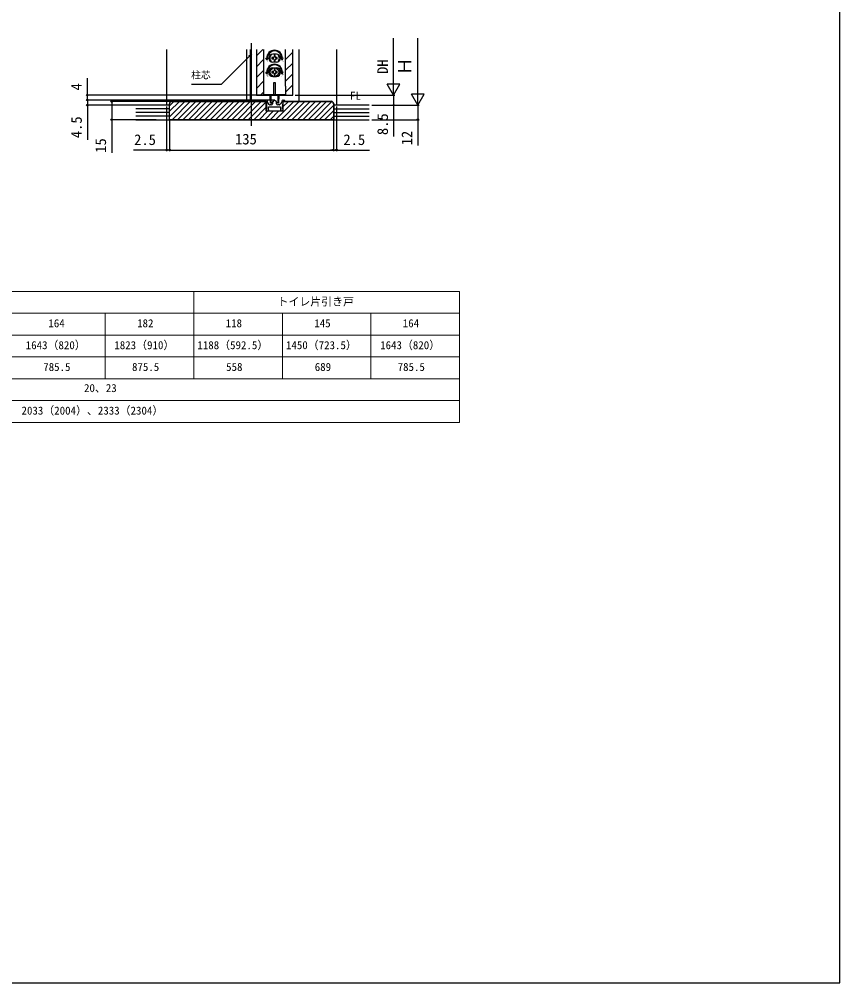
# Model space of a CAD drawing. Units: millimetres, scale not verified. Extents: x -525 to 525, y -783 to 780.
# Drawn here: x -151 to 525, y -783 to 11 of the extents above; entities that cross this region are included whole.
import ezdxf
from ezdxf.enums import TextEntityAlignment as Align

# ---------------------------------------------------------------- set-up
doc = ezdxf.new("R2010")
doc.units = ezdxf.units.MM
doc.header["$LTSCALE"] = 4
doc.layers.add('0-1_TABLE1', color=7, linetype='Continuous', lineweight=18)
for name, color, linetype in [('0-2_USER1', 3, 'Continuous'), ('0-3_YKK_11', 7, 'Continuous'), ('0-5_YKK_12', 2, 'Continuous'), ('0-6_YKK_13', 4, 'Continuous'), ('0-8_YKK_D', 6, 'Continuous'), ('0-9_YKK_ZWAK', 7, 'Continuous'), ('0-A_YSS_K', 3, 'Continuous'), ('0-B_YSS_KE', 3, 'Continuous')]:
    doc.layers.add(name, color=color, linetype=linetype)
doc.styles.add('ＭＳ ゴシック', font='')
doc.styles.get('ＭＳ ゴシック').set_extended_font_data('MS Gothic')

msp = doc.modelspace()

# ---------------------------------------------------------------- linework, layer by layer
at = {"layer": '0-1_TABLE1'}
for p, q in [((-502.213, -213.481), (211.787, -213.481)), ((-7.213, -213.481), (-7.213, -285.481)), ((211.787, -213.481), (211.787, -321.481)), ((-437.213, -231.481), (211.787, -231.481)), ((-80.213, -231.481), (-80.213, -285.481)), ((65.787, -231.481), (65.787, -285.481)), ((138.787, -231.481), (138.787, -285.481)), ((-437.213, -249.481), (211.787, -249.481)), ((-437.213, -267.481), (211.787, -267.481)), ((-437.213, -285.481), (211.787, -285.481)), ((-437.213, -303.481), (211.787, -303.481)), ((-502.213, -321.481), (211.787, -321.481))]:
    msp.add_line(p, q, dxfattribs=at)
at = {"layer": '0-3_YKK_11'}
for p, q in [((53.46, -57.361), (53.46, -56.744)), ((54.962, -59.413), (53.717, -58.03)), ((56.66, -59.744), (55.706, -59.744)), ((57.66, -57.944), (57.66, -58.744)), ((61.06, -58.744), (61.06, -57.944)), ((63.015, -59.744), (62.06, -59.744)), ((65.004, -58.03), (63.758, -59.413)), ((65.26, -56.744), (65.26, -57.361))]:
    msp.add_line(p, q, dxfattribs=at)
for points in [[(52.46, -55.744), (52.36, -55.744), (50.828, -56.236), (50.907, -56.744), (52.36, -56.744), (52.36, -58.545), (52.972, -59.156), (52.811, -59.544), (52.448, -59.544), (52.335, -59.819), (52.972, -60.456), (52.811, -60.844), (52.448, -60.844), (52.335, -61.119), (52.972, -61.756), (52.811, -62.144), (52.448, -62.144), (52.335, -62.419), (52.972, -63.056), (52.811, -63.444), (52.448, -63.444), (52.335, -63.719), (53.36, -64.744), (54.36, -64.744), (54.548, -63.781), (54.36, -63.503), (54.36, -61.244)], [(54.36, -61.244), (64.36, -61.244), (64.36, -63.503), (64.173, -63.781), (64.36, -64.744), (65.36, -64.744), (66.386, -63.719), (66.272, -63.444), (65.91, -63.444), (65.749, -63.056), (66.386, -62.419), (66.272, -62.144), (65.91, -62.144), (65.749, -61.756), (66.386, -61.119), (66.272, -60.844), (65.91, -60.844), (65.749, -60.456), (66.386, -59.819), (66.272, -59.544), (65.91, -59.544), (65.749, -59.156), (66.36, -58.545), (66.36, -56.744), (67.813, -56.744), (67.893, -56.236), (66.36, -55.744), (66.26, -55.744)]]:
    msp.add_lwpolyline(points, dxfattribs=at)
for centre, radius, start, end in [((52.46, -56.744), 1, 0.00001, 89.99999), ((54.46, -57.361), 1, 180.00001, 221.98721), ((55.706, -58.744), 1, 221.98723, 270.00001), ((56.66, -58.744), 1, 270.00001, 359.99999), ((59.36, -57.944), 1.7, 359.99999, 180.00001), ((62.06, -58.744), 1, 180.00001, 269.99999), ((63.015, -58.744), 1, 269.99999, 318.01277), ((64.26, -57.361), 1, 318.01279, 359.99999), ((66.26, -56.744), 1, 90.00001, 179.99999)]:
    msp.add_arc(centre, radius, start, end, dxfattribs=at)
at = {"layer": '0-5_YKK_12'}
for p, q in [((-29.64, -13.944), (-29.64, -59.944)), ((36.36, -13.944), (36.36, -56.744)), ((39.36, -13.944), (39.36, -56.744)), ((40.363, -76.944), (40.369, -8.941)), ((44.36, -13.944), (44.36, -51.744)), ((44.36, -19.314), (49.73, -13.944)), ((79.36, -13.944), (79.36, -56.744)), ((110.36, -13.944), (110.36, -59.944)), ((44.36, -28.294), (50.36, -22.294)), ((68.36, -22.254), (74.36, -16.254)), ((44.36, -37.274), (50.36, -31.274)), ((68.36, -31.235), (74.36, -25.235)), ((68.36, -40.215), (74.36, -34.215)), ((44.36, -46.254), (50.36, -40.254)), ((68.36, -49.195), (74.36, -43.195)), ((47.851, -51.744), (50.36, -49.235))]:
    msp.add_line(p, q, dxfattribs=at)
msp.add_lwpolyline([(44.36, -51.744), (74.36, -51.744), (74.36, -13.944)], dxfattribs=at)
at = {"layer": '0-6_YKK_13'}
for p, q in [((50.36, -13.944), (50.36, -44.244)), ((68.36, -44.244), (68.36, -13.944)), ((52.244, -21.244), (52.86, -21.244)), ((53.11, -22.744), (52.244, -21.244)), ((53.11, -22.744), (53.976, -21.244)), ((53.36, -21.244), (53.976, -21.244)), ((58.04, -20.804), (57.16, -20.804)), ((57.16, -20.804), (57.16, -21.684)), ((57.16, -21.684), (58.04, -21.684)), ((60.86, -17.994), (57.86, -17.994)), ((58.92, -19.044), (58.92, -19.924)), ((59.8, -19.044), (58.92, -19.044)), ((58.92, -22.564), (58.92, -23.444)), ((58.92, -23.444), (59.8, -23.444)), ((59.8, -19.924), (59.8, -19.044)), ((59.8, -23.444), (59.8, -22.564)), ((61.56, -20.804), (60.68, -20.804)), ((60.68, -21.684), (61.56, -21.684)), ((61.56, -21.684), (61.56, -20.804)), ((65.36, -21.244), (64.744, -21.244)), ((65.61, -22.744), (64.744, -21.244)), ((60.86, -24.494), (57.86, -24.494)), ((57.86, -29.244), (60.86, -29.244)), ((58.92, -30.544), (58.92, -31.424)), ((59.8, -30.544), (58.92, -30.544)), ((59.8, -31.424), (59.8, -30.544)), ((52.244, -32.744), (52.86, -32.744)), ((53.11, -34.244), (52.244, -32.744)), ((53.11, -34.244), (53.976, -32.744)), ((53.36, -32.744), (53.976, -32.744)), ((58.04, -32.304), (57.16, -32.304)), ((57.16, -32.304), (57.16, -33.184)), ((57.16, -33.184), (58.04, -33.184)), ((57.86, -36.244), (60.86, -36.244)), ((58.92, -34.064), (58.92, -34.944)), ((58.92, -34.944), (59.8, -34.944)), ((59.8, -34.944), (59.8, -34.064)), ((61.56, -32.304), (60.68, -32.304)), ((60.68, -33.184), (61.56, -33.184)), ((61.56, -33.184), (61.56, -32.304)), ((65.61, -34.244), (64.744, -32.744)), ((65.36, -32.744), (64.744, -32.744)), ((65.61, -34.244), (66.476, -32.744)), ((66.476, -32.744), (65.86, -32.744)), ((50.36, -44.244), (50.36, -51.744)), ((58.86, -41.244), (59.86, -41.244)), ((58.86, -51.444), (58.86, -41.244)), ((59.86, -41.244), (59.86, -51.444)), ((50.36, -51.244), (68.36, -51.244)), ((55.86, -54.993), (55.86, -51.744)), ((56.108, -55.288), (56.11, -55.288)), ((56.11, -58.244), (56.11, -51.744)), ((56.11, -55.244), (56.11, -58.244)), ((56.51, -58.244), (56.51, -51.744)), ((59.86, -51.444), (58.86, -51.444)), ((62.21, -58.244), (62.21, -51.744)), ((62.61, -58.244), (62.61, -55.244)), ((62.61, -55.288), (62.612, -55.288)), ((62.86, -51.744), (62.86, -54.993)), ((56.51, -58.244), (56.11, -58.244)), ((56.51, -58.244), (57.13, -58.019)), ((62.21, -58.244), (61.591, -58.019))]:
    msp.add_line(p, q, dxfattribs=at)
for points in [[(65.61, -22.744), (66.476, -21.244), (65.86, -21.244)], [(68.36, -44.244), (68.36, -51.744), (50.36, -51.744)], [(62.61, -51.744), (62.61, -58.244), (62.21, -58.244)]]:
    msp.add_lwpolyline(points, dxfattribs=at)
msp.add_circle((59.36, -32.744), 3.5, dxfattribs=at)
for centre, radius, start, end in [((59.36, -21.244), 6.5, 0, 180), ((59.36, -21.244), 6, 0, 180), ((57.86, -21.244), 3.25, 90, 270), ((59.36, -21.244), 4, 129.83844, 230.16156), ((58.04, -19.924), 0.88, 270, 0), ((58.04, -22.564), 0.88, 0, 90), ((60.68, -19.924), 0.88, 180, 270), ((60.68, -22.564), 0.88, 90, 180), ((60.86, -21.244), 3.25, 270, 90), ((59.36, -21.244), 4, 309.83844, 50.16156), ((59.36, -32.744), 6.5, 0, 180), ((59.36, -32.744), 6, 0, 180), ((57.86, -32.744), 3.5, 90, 270), ((58.04, -31.424), 0.88, 270, 0), ((60.68, -31.424), 0.88, 180, 270), ((60.86, -32.744), 3.5, 270, 90), ((58.04, -34.064), 0.88, 0, 90), ((60.68, -34.064), 0.88, 90, 180), ((56.16, -54.993), 0.3, 180, 260), ((62.56, -54.993), 0.3, 280, 0), ((56.959, -57.549), 0.5, 290, 343.84988), ((59.36, -58.244), 2, 16.15012, 163.84988), ((61.762, -57.549), 0.5, 196.15012, 250)]:
    msp.add_arc(centre, radius, start, end, dxfattribs=at)
at = {"layer": '0-8_YKK_D'}
for p, q in [((157.41, -41.244), (157.41, -4.794)), ((177.41, -49.444), (177.41, -4.794)), ((157.41, -51.744), (157.41, -33.558)), ((157.41, -51.744), (152.16, -42.651)), ((162.66, -42.651), (152.16, -42.651)), ((157.41, -51.744), (162.66, -42.651)), ((177.41, -59.944), (177.41, -41.758)), ((51.36, -51.744), (-95.853, -51.744)), ((76.36, -51.744), (158.41, -51.744)), ((127.91, -51.744), (158.41, -51.744)), ((177.41, -59.944), (172.16, -50.851)), ((182.66, -50.851), (172.16, -50.851)), ((177.41, -59.944), (182.66, -50.851)), ((59.407, -55.744), (-95.853, -55.744)), ((59.434, -55.744), (-95.853, -55.744)), ((-47.853, -59.944), (-95.853, -59.944)), ((-26.14, -56.944), (-75.853, -56.944)), ((-29.64, -60.944), (-29.64, -97.944)), ((110.36, -60.944), (110.36, -97.944)), ((139.41, -59.944), (178.41, -59.944)), ((139.41, -59.944), (158.41, -59.944)), ((139.41, -59.944), (178.41, -59.944)), ((-38.14, -71.944), (-75.853, -71.944)), ((-27.14, -72.944), (-27.14, -97.944)), ((-27.14, -72.944), (-27.14, -97.944)), ((107.86, -72.944), (107.86, -97.944)), ((107.86, -72.944), (107.86, -97.944)), ((139.41, -71.944), (178.41, -71.944)), ((-29.64, -96.944), (-56.967, -96.944)), ((-27.14, -96.944), (-29.64, -96.944)), ((-27.14, -96.944), (107.86, -96.944)), ((-27.14, -96.944), (-24.59, -96.944)), ((107.86, -96.944), (105.31, -96.944)), ((107.86, -96.944), (110.36, -96.944)), ((110.36, -96.944), (137.688, -96.944))]:
    msp.add_line(p, q, dxfattribs=at)
for points in [[(40.36, -18.073), (38.557, -19.876), (15.384, -43.049), (-9.008, -43.049)], [(38.074, -19.393), (40.36, -18.073), (39.04, -20.359)], [(-94.853, -55.744), (-94.853, -51.744), (-94.853, -37.626)], [(157.41, -51.744), (157.41, -59.944), (157.41, -85.79)], [(-94.853, -55.744), (-94.853, -59.944), (-94.853, -88.544)], [(-74.853, -56.944), (-74.853, -71.944), (-74.853, -99.358)], [(177.41, -59.944), (177.41, -71.944), (177.41, -93.222)]]:
    msp.add_lwpolyline(points, dxfattribs=at)
for centre in [(-94.853, -51.744), (-94.853, -55.744), (-94.853, -55.744), (-94.853, -59.944), (-74.853, -56.944), (157.41, -59.944), (-74.853, -71.944), (177.41, -71.944), (-29.64, -96.944), (-27.14, -96.944), (-27.14, -96.944), (107.86, -96.944), (107.86, -96.944), (110.36, -96.944)]:
    msp.add_circle(centre, 0.637, dxfattribs=at)
at = {"layer": '0-9_YKK_ZWAK'}
msp.add_lwpolyline([(-525, -783.2), (525, -783.2), (525, 746.8)], dxfattribs=at)
at = {"layer": '0-A_YSS_K'}
for p, q in [((-27.34, -59.944), (-54.853, -59.944)), ((-27.34, -62.944), (-54.853, -62.944)), ((-27.14, -60.487), (-23.597, -56.944)), ((-27.14, -64.977), (-19.107, -56.944)), ((-27.14, -69.468), (-14.616, -56.944)), ((-25.126, -71.944), (-10.126, -56.944)), ((-20.636, -71.944), (-5.636, -56.944)), ((-16.146, -71.944), (-1.146, -56.944)), ((-11.656, -71.944), (3.344, -56.944)), ((-7.166, -71.944), (7.834, -56.944)), ((-2.676, -71.944), (12.324, -56.944)), ((1.815, -71.944), (16.815, -56.944)), ((6.305, -71.944), (21.305, -56.944)), ((10.795, -71.944), (25.795, -56.944)), ((15.285, -71.944), (30.285, -56.944)), ((19.775, -71.944), (34.775, -56.944)), ((24.265, -71.944), (39.265, -56.944)), ((28.755, -71.944), (43.755, -56.944)), ((33.245, -71.944), (48.245, -56.944)), ((37.736, -71.944), (52.16, -57.52)), ((42.226, -71.944), (52.16, -62.01)), ((60.186, -71.944), (75.186, -56.944)), ((64.676, -71.944), (79.676, -56.944)), ((66.56, -61.08), (70.696, -56.944)), ((69.166, -71.944), (84.166, -56.944)), ((73.657, -71.944), (88.657, -56.944)), ((78.147, -71.944), (93.147, -56.944)), ((82.637, -71.944), (97.637, -56.944)), ((87.127, -71.944), (102.127, -56.944)), ((91.617, -71.944), (106.509, -57.052)), ((96.107, -71.944), (107.86, -60.191)), ((137.41, -59.944), (108.06, -59.944)), ((108.06, -62.944), (137.41, -62.944)), ((-27.34, -65.944), (-54.853, -65.944)), ((-27.34, -68.944), (-54.853, -68.944)), ((46.716, -71.944), (53.916, -64.744)), ((51.206, -71.944), (58.406, -64.744)), ((55.696, -71.944), (62.896, -64.744)), ((100.597, -71.944), (107.86, -64.681)), ((105.087, -71.944), (107.86, -69.171)), ((108.06, -65.944), (137.41, -65.944)), ((108.06, -68.944), (137.41, -68.944)), ((-54.853, -71.944), (137.41, -71.944))]:
    msp.add_line(p, q, dxfattribs=at)
at = {"layer": '0-B_YSS_KE'}
for points in [[(-20.14, -71.944), (-20.14, -72.144), (-27.34, -72.144), (-27.34, -58.944)], [(-20.14, -71.944), (-27.14, -71.944), (-27.14, -58.944)], [(-25.14, -56.744), (51.743, -56.744), (52.36, -57.361), (52.36, -63.644), (52.16, -63.644)], [(-25.14, -56.944), (51.66, -56.944), (52.16, -57.444), (52.16, -63.644), (52.16, -64.744), (66.56, -64.744), (66.56, -63.644), (66.56, -57.444), (67.06, -56.944), (105.86, -56.944)], [(107.86, -58.944), (107.86, -71.944), (100.86, -71.944), (-20.14, -71.944)], [(66.56, -63.644), (66.36, -63.644), (66.36, -57.361), (66.977, -56.744), (105.86, -56.744)], [(108.06, -58.944), (108.06, -72.144), (100.86, -72.144), (100.86, -71.944)]]:
    msp.add_lwpolyline(points, dxfattribs=at)
for centre, radius, start, end in [((-25.14, -58.944), 2.2, 90, 180), ((-25.14, -58.944), 2, 90, 180), ((105.86, -58.944), 2.2, 360, 90), ((105.86, -58.944), 2, 0, 90)]:
    msp.add_arc(centre, radius, start, end, dxfattribs=at)

# ---------------------------------------------------------------- texts
at = {"layer": '0-1_TABLE1', "style": 'ＭＳ ゴシック'}
for s, p in [('トイレ片引き戸', (61.787, -227.135)), ('164', (-127.017, -244.981)), ('182', (-53.889, -244.981)), ('118', (19.085, -244.981)), ('145', (92.111, -244.981)), ('164', (164.983, -244.981)), ('1643（820）', (-145.656, -263.032)), ('1823（910）', (-72.656, -263.032)), ('1188（592.5）', (-4.258, -263.032)), ('1450（723.5）', (68.742, -263.032)), ('1643（820）', (146.344, -263.032)), ('785.5', (-131.236, -280.981)), ('875.5', (-58.108, -280.981)), ('558', (19.443, -280.981)), ('689', (92.469, -280.981)), ('785.5', (160.764, -280.981)), ('20、23', (-97.651, -298.368)), ('2033（2004）、2333（2304）', (-149.145, -316.956))]:
    msp.add_text(s, height=6.598, dxfattribs=at).set_placement(p, align=Align.BOTTOM_LEFT)
at = {"layer": '0-2_USER1', "style": 'ＭＳ ゴシック'}
msp.add_text('FL', height=6.598, dxfattribs=at).set_placement((121.517, -57.517), align=Align.BOTTOM_LEFT)
at = {"layer": '0-6_YKK_13', "style": 'ＭＳ ゴシック'}
for s, p in [('下', (52.331, -25.288)), ('上', (65.005, -25.457)), ('右', (52.44, -36.812)), ('左', (64.981, -36.849))]:
    msp.add_text(s, height=1.558, dxfattribs=at).set_placement(p, align=Align.BOTTOM_LEFT)
at = {"layer": '0-8_YKK_D', "style": 'ＭＳ ゴシック'}
for s, height, p in [('DH', 8.798, (155.41, -34.235)), ('Ｈ', 11, (175.41, -35.471)), ('4', 8.798, (-96.853, -47.808)), ('4.5', 8.798, (-96.853, -87.158)), ('8.5', 8.798, (155.41, -84.608)), ('12', 8.798, (175.41, -93.063)), ('15', 8.798, (-76.853, -99.199))]:
    msp.add_text(s, height=height, rotation=90, dxfattribs=at).set_placement(p, align=Align.BOTTOM_LEFT)
for s, height, p in [('柱芯', 5.865, (-9.36, -39.837)), ('2.5', 8.798, (-56.353, -95.444)), ('135', 8.798, (26.792, -94.944)), ('2.5', 8.798, (116.074, -95.444))]:
    msp.add_text(s, height=height, dxfattribs=at).set_placement(p, align=Align.BOTTOM_LEFT)

doc.saveas('drawing.dxf')
